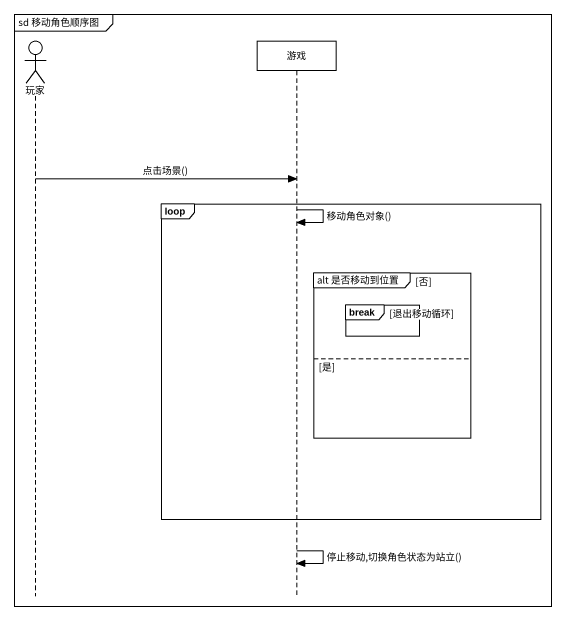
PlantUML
@startuml
mainframe sd 移动角色顺序图
hide footbox
actor 玩家
participant 游戏

玩家 -> 游戏 : 点击场景()
loop
  游戏 -> 游戏 : 移动角色对象()
  group alt 是否移动到位置 [否]
    break 退出移动循环
    end
  else 是
  end
end
游戏 -> 游戏 : 停止移动,切换角色状态为站立()
@enduml
